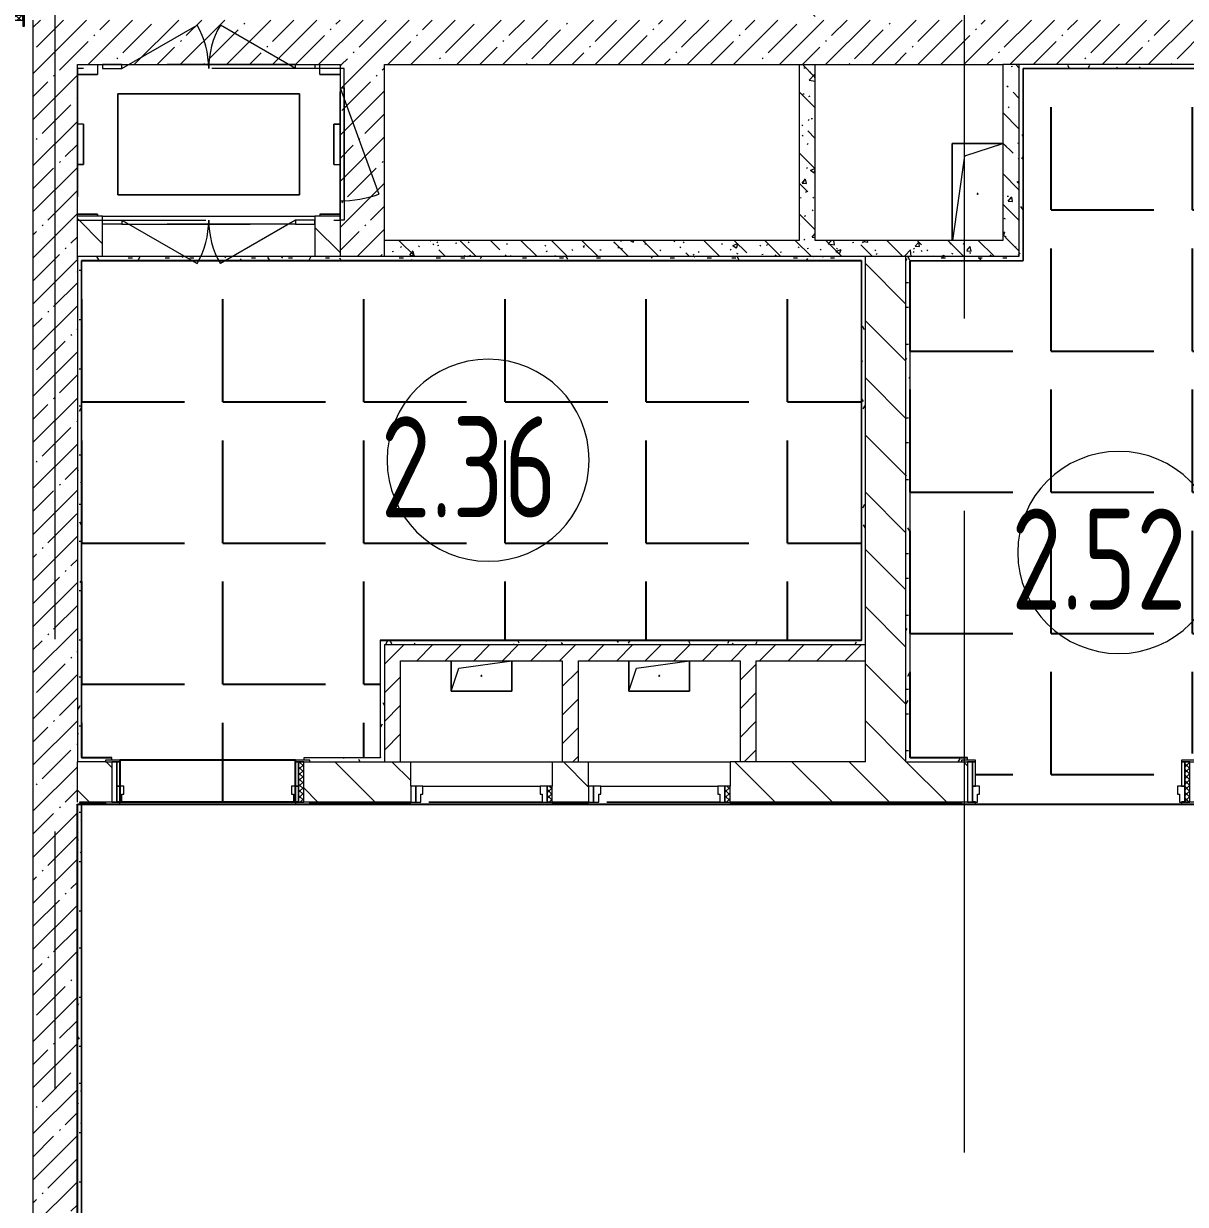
# Model space of a CAD drawing. Header units: millimetres. Extents: x -625 to 415037, y -3642 to 102118.
# Drawn here: x 233476 to 239226, y 11409 to 17252 of the extents above; entities that cross this region are included whole.
import ezdxf

# ---------------------------------------------------------------- set-up
doc = ezdxf.new("R2010")
doc.units = ezdxf.units.MM
for name, pattern in [('Осевая', [6350, 1270, -952.5, 3175, -952.5]), ('Снесенные', [1428.75, 952.5, -476.25]), ('Штрих', [1270, 635, -635])]:
    doc.linetypes.add(name, pattern=pattern)
doc.layers.add('1) плитка КР3', color=160, linetype='Continuous')
for name, color, linetype, lineweight in [('A-AREA-IDEN', 7, 'Continuous', 9), ('A-DOOR-FRAM-2', 7, 'Continuous', 5), ('A-GENM', 7, 'Continuous', 9), ('A-GENM-2', 7, 'Штрих', 5), ('A-WALL', 7, 'Continuous', 5), ('I-WALL', 7, 'Continuous', 5), ('M-EQPM-3', 7, 'Снесенные', 5), ('Оси', 7, 'Continuous', 9), ('Оси-2', 7, 'Осевая', 9)]:
    doc.layers.add(name, color=color, linetype=linetype, lineweight=lineweight)
for name, color, linetype, lineweight, true_color in [('A-DOOR-1', 7, 'Continuous', 5, 0xc0c0c0), ('A-DOOR-FRAM-1', 7, 'Continuous', 5, 0xc0c0c0), ('A-WALL-1', 9, 'Continuous', 5, 0x808080), ('A-WALL-FNSH-1', 9, 'Continuous', 5, 0x808080), ('M-EQPM-2', 7, 'Штрих', 5, 0xb2b2b2), ('M-EQPM-4', 7, 'Continuous', 9, 0x52e2e2), ('M-EQPM-5', 7, 'Continuous', 9, 0xdfe5eb)]:
    doc.layers.add(name, color=color, linetype=linetype, lineweight=lineweight, true_color=true_color)
doc.layers.get('A-DOOR-1').off()
doc.styles.add('СПДС', font='ГОСТ тип А.ttf', dxfattribs={"width": 0.9})
pattern_1 = [(45, (148772.12, -0.94), (-114.04925, 114.04925), []), (45, (148886.17, -0.94), (-114.04925, 114.04925), [201.612, -40.322, 6.706, -33.617])]
pattern_2 = [(135, (148772.12, -0.94), (-141.42136, -141.42136), [])]
pattern_3 = [(135, (148772.12, -0.94), (-150.8683, -150.8683), [213.36, -35.56, 7.112, -35.56]), (135, (148772.12, 149.83), (-150.8683, -150.8683), []), (50, (148772.12, -0.94), (255.05767, -22.3145), [26.67, -293.37]), (355, (148772.12, -0.94), (-49.3404, 267.47914), [21.336, -234.696]), (100.451, (148793.38, -2.8), (205.71947, 245.16356), [22.666, -249.326]), (46.184, (148772.12, 70.18), (379.511, -58.86), [40.005, -440.055]), (96.636, (148803.75, 65.27), (332.3634, 346.3991), [33.999, -373.989]), (351.184, (148772.12, 70.18), (332.3669, 346.3953), [32.004, -352.044]), (21, (148807.68, 52.4), (212.26017, -143.1711), [26.67, -293.37]), (326, (148807.68, 52.4), (86.5224, 257.8632), [21.336, -234.696]), (71.451, (148825.37, 40.47), (298.78395, 114.6901), [22.666, -249.326]), (37.5, (148772.12, -0.94), (4.32385, 118.37751), [6.706, -225.146, 6.706, -231.546, -235.585]), (37.5, (148772.12, -0.94), (4.32385, 118.37751), [-470.103, 6.706, -228.879]), (7.5, (148772.12, -0.94), (93.54758, 140.2533), [6.706, -129.134, 6.706, -219.812, -89.789]), (7.5, (148772.12, -0.94), (93.54758, 140.2533), [-362.356, 6.706, -83.083]), (327.5, (148692.82, -0.94), (189.82734, -8.02019), [6.706, -82.194, 6.706, -270.662, -368.046]), (327.5, (148692.82, -0.94), (189.82734, -8.02019), [-366.268, 6.706, -361.34]), (317.5, (148657.26, -0.94), (207.38114, 35.59764), [6.706, -108.864, 6.706, -177.495, -261.366]), (317.5, (148657.26, -0.94), (207.38114, 35.59764), [-299.771, 6.706, -254.66])]
pattern_4 = [(45, (148772.12, -0.94), (-70.71068, 70.71068), [])]
pattern_5 = [(0, (148772.123, -0.94), (243.84, 60.96), [20.117, -162.763, 20.117, -162.763, -975.36]), (0, (148772.123, -0.94), (243.84, 60.96), [-365.76, 20.117, -345.643, 20.117, -162.763, -426.72]), (0, (148772.123, -0.94), (243.84, 60.96), [-914.4, 20.117, -101.803, 20.117, -284.683]), (120, (148863.563, 29.54), (-174.71291, 180.691634), [20.117, -162.763, 20.117, -162.763, -975.36]), (120, (148863.563, 29.54), (-174.71291, 180.691634), [-365.76, 20.117, -345.643, 20.117, -162.763, -426.72]), (120, (148863.563, 29.54), (-174.71291, 180.691634), [-914.4, 20.117, -101.803, 20.117, -284.683]), (240, (148894.043, 151.46), (-69.12709, -241.651634), [20.117, -162.763, 20.117, -162.763, -975.36]), (240, (148894.043, 151.46), (-69.12709, -241.651634), [-365.76, 20.117, -345.643, 20.117, -162.763, -426.72]), (240, (148894.043, 151.46), (-69.12709, -241.651634), [-914.4, 20.117, -101.803, 20.117, -284.683])]

# ---------------------------------------------------------------- blocks, each defined once
blk = doc.blocks.new('110_Дверь_СКБ_1Ст_Внутренняя1 - Д-8 950x2100h_охрана-31784688-Объем проектирования 2 этажа')
at = {"layer": 'A-DOOR-FRAM-2'}
h = blk.add_hatch(dxfattribs=at)
h.set_pattern_fill('FP_34', color=256, style=0, pattern_type=2)
h.set_pattern_definition([(45, (-296.384, 164.685), (-14.1421, 14.1421), []), (135, (-296.384, 164.685), (-14.1421, -14.1421), [])])
h.paths.add_polyline_path([(-437.5, 100), (-462.5, 100), (-462.5, -100), (-437.5, -98.7), (-437.5, 94.7)])
at = {"layer": 'A-DOOR-FRAM-1'}
for p, q in [((-422.5, 108), (-492.5, 108)), ((-492.5, 108), (-492.5, 100)), ((-492.5, 100), (-422.5, 100)), ((-437.5, 100), (-462.5, 100)), ((-462.5, 100), (-462.5, -100)), ((-412.5, 100), (-437.5, 100)), ((-437.5, 100), (-437.5, 20)), ((-437.5, -100), (-437.5, 100)), ((-422.5, 100), (-437.5, 100)), ((-437.5, 100), (-437.5, 99)), ((-437.5, 99), (-422.5, 99)), ((-422.5, 100), (-422.5, 108)), ((-422.5, 99), (-422.5, 100)), ((-412.5, 60), (-412.5, 100)), ((-402.5, 60), (-412.5, 60)), ((-402.5, 20), (-402.5, 60)), ((437.5, 60), (427.5, 60)), ((427.5, 60), (427.5, 20)), ((437.5, 100), (437.5, 60)), ((462.5, 100), (437.5, 100)), ((517.5, 108), (447.5, 108)), ((447.5, 108), (447.5, 100)), ((462.5, 100), (447.5, 100)), ((447.5, 100), (447.5, 99)), ((447.5, 100), (517.5, 100)), ((447.5, 99), (462.5, 99)), ((462.5, 20), (462.5, 100)), ((487.5, 100), (462.5, 100)), ((462.5, 100), (462.5, -100)), ((462.5, 99), (462.5, 100)), ((487.5, -100), (487.5, 100)), ((517.5, 100), (517.5, 108)), ((-437.5, 20), (-402.5, 20)), ((-422.5, 20), (-437.5, 20)), ((-437.5, 20), (-437.5, -100)), ((-422.5, -100), (-422.5, 20)), ((427.5, 20), (462.5, 20)), ((462.5, 20), (447.5, 20)), ((447.5, 20), (447.5, -100)), ((462.5, -100), (462.5, 20)), ((-422.5, -100), (-492.5, -100)), ((-492.5, -100), (-492.5, -108)), ((-492.5, -108), (-422.5, -108)), ((-462.5, -100), (-437.5, -100)), ((-437.5, -100), (-422.5, -100)), ((-422.5, -108), (-422.5, -100)), ((447.5, -100), (462.5, -100)), ((517.5, -100), (447.5, -100)), ((447.5, -100), (447.5, -108)), ((447.5, -108), (517.5, -108)), ((462.5, -100), (487.5, -100)), ((517.5, -108), (517.5, -100))]:
    blk.add_line(p, q, dxfattribs=at)
blk = doc.blocks.new('110_Дверь_СКБ_1Ст_Внутренняя1 - Д-4 _л_ 1100x2100h_су мгн-32399982-Объем проектирования 2 этажа')
at = {"layer": 'A-DOOR-FRAM-2'}
h = blk.add_hatch(dxfattribs=at)
h.set_pattern_fill('FP_86', color=256, style=0, pattern_type=2)
h.set_pattern_definition([(45, (-371.384, 174.685), (-14.1421, 14.1421), []), (135, (-371.384, 174.685), (-14.1421, -14.1421), [])])
h.paths.add_polyline_path([(-537.5, -110), (-512.5, -110), (-512.5, 110), (-537.5, 110), (-537.5, -82)])
at = {"layer": 'A-DOOR-FRAM-1'}
for p, q in [((-497.5, 118), (-567.5, 118)), ((-567.5, 118), (-567.5, 110)), ((-497.5, 110), (-497.5, 118)), ((592.5, 118), (522.5, 118)), ((522.5, 118), (522.5, 110)), ((592.5, 110), (592.5, 118)), ((-567.5, 110), (-497.5, 110)), ((-512.5, 110), (-537.5, 110)), ((-537.5, 110), (-537.5, -110)), ((-487.5, 110), (-512.5, 110)), ((-512.5, 110), (-512.5, 30)), ((-512.5, -110), (-512.5, 110)), ((-497.5, 110), (-512.5, 110)), ((-512.5, 110), (-512.5, 109)), ((-512.5, 109), (-497.5, 109)), ((-497.5, 109), (-497.5, 110)), ((-487.5, 70), (-487.5, 110)), ((-477.5, 70), (-487.5, 70)), ((-477.5, 30), (-477.5, 70)), ((512.5, 70), (502.5, 70)), ((502.5, 70), (502.5, 30)), ((512.5, 110), (512.5, 70)), ((537.5, 110), (512.5, 110)), ((537.5, 110), (522.5, 110)), ((522.5, 110), (522.5, 109)), ((522.5, 110), (592.5, 110)), ((522.5, 109), (537.5, 109)), ((537.5, 30), (537.5, 110)), ((562.5, 110), (537.5, 110)), ((537.5, 110), (537.5, -110)), ((537.5, 109), (537.5, 110)), ((562.5, -110), (562.5, 110)), ((-512.5, 30), (-477.5, 30)), ((-497.5, 30), (-512.5, 30)), ((-512.5, 30), (-512.5, -110)), ((-497.5, -110), (-497.5, 30)), ((502.5, 30), (537.5, 30)), ((537.5, 30), (522.5, 30)), ((522.5, 30), (522.5, -110)), ((537.5, -110), (537.5, 30)), ((-497.5, -110), (-567.5, -110)), ((-567.5, -110), (-567.5, -118)), ((-537.5, -110), (-512.5, -110)), ((-512.5, -110), (-497.5, -110)), ((-497.5, -118), (-497.5, -110)), ((522.5, -110), (537.5, -110)), ((592.5, -110), (522.5, -110)), ((522.5, -110), (522.5, -118)), ((537.5, -110), (562.5, -110)), ((592.5, -118), (592.5, -110)), ((-567.5, -118), (-497.5, -118)), ((522.5, -118), (592.5, -118))]:
    blk.add_line(p, q, dxfattribs=at)
blk = doc.blocks.new('110_Дверь_СКБ_1Ст_Внутренняя1 - Д-3 _п_ 1100x2100h_много всего-32102838-Объем проектирования 2 этажа')
at = {"layer": 'A-DOOR-FRAM-2'}
h = blk.add_hatch(dxfattribs=at)
h.set_pattern_fill('FP_76', color=256, style=0, pattern_type=2)
h.set_pattern_definition([(45, (-371.384, 164.685), (-14.1421, 14.1421), []), (135, (-371.384, 164.685), (-14.1421, -14.1421), [])])
h.paths.add_polyline_path([(-516.4, 100), (-537.5, 100), (-537.5, -100), (-512.5, -100), (-512.5, 100)])
at = {"layer": 'A-DOOR-FRAM-1'}
for p, q in [((-497.5, 108), (-567.5, 108)), ((-567.5, 108), (-567.5, 100)), ((-567.5, 100), (-497.5, 100)), ((-512.5, 100), (-537.5, 100)), ((-537.5, 100), (-537.5, -100)), ((-487.5, 100), (-512.5, 100)), ((-512.5, 100), (-512.5, 20)), ((-512.5, -100), (-512.5, 100)), ((-497.5, 100), (-512.5, 100)), ((-512.5, 100), (-512.5, 99)), ((-512.5, 99), (-497.5, 99)), ((-497.5, 100), (-497.5, 108)), ((-497.5, 99), (-497.5, 100)), ((-487.5, 60), (-487.5, 100)), ((-477.5, 60), (-487.5, 60)), ((-477.5, 20), (-477.5, 60)), ((512.5, 60), (502.5, 60)), ((502.5, 60), (502.5, 20)), ((512.5, 100), (512.5, 60)), ((537.5, 100), (512.5, 100)), ((592.5, 108), (522.5, 108)), ((522.5, 108), (522.5, 100)), ((537.5, 100), (522.5, 100)), ((522.5, 100), (522.5, 99)), ((522.5, 100), (592.5, 100)), ((522.5, 99), (537.5, 99)), ((537.5, 20), (537.5, 100)), ((562.5, 100), (537.5, 100)), ((537.5, 100), (537.5, -100)), ((537.5, 99), (537.5, 100)), ((562.5, -100), (562.5, 100)), ((592.5, 100), (592.5, 108)), ((-512.5, 20), (-477.5, 20)), ((-497.5, 20), (-512.5, 20)), ((-512.5, 20), (-512.5, -100)), ((-497.5, -100), (-497.5, 20)), ((502.5, 20), (537.5, 20)), ((537.5, 20), (522.5, 20)), ((522.5, 20), (522.5, -100)), ((537.5, -100), (537.5, 20)), ((-497.5, -100), (-567.5, -100)), ((-567.5, -100), (-567.5, -108)), ((-567.5, -108), (-497.5, -108)), ((-537.5, -100), (-512.5, -100)), ((-512.5, -100), (-497.5, -100)), ((-497.5, -108), (-497.5, -100)), ((522.5, -100), (537.5, -100)), ((592.5, -100), (522.5, -100)), ((522.5, -100), (522.5, -108)), ((522.5, -108), (592.5, -108)), ((537.5, -100), (562.5, -100)), ((592.5, -108), (592.5, -100))]:
    blk.add_line(p, q, dxfattribs=at)
blk = doc.blocks.new('160_Подъемник - 160_Подъемник-23521422-Объем проектирования 2 этажа')
at = {"layer": 'A-GENM'}
for p, q in [((220, 0), (592.4, 215)), ((220, 0), (592.4, 215)), ((566.4, 200), (592.4, 215)), ((733.6, 200), (707.6, 215)), ((1080, 0), (707.6, 215)), ((1080, 0), (707.6, 215)), ((-20, -95), (-20, 0)), ((-20, 0), (0, 0)), ((0, 0), (0, -95)), ((220, 20), (125, 20)), ((125, 20), (125, 0)), ((220, 20), (125, 20)), ((125, 20), (125, 0)), ((220, 0), (220, 20)), ((220, 0), (220, 20)), ((1080, 0), (1080, 20)), ((1080, 20), (1175, 20)), ((1080, 0), (1080, 20)), ((1080, 20), (1175, 20)), ((1175, 20), (1175, 0)), ((1175, 20), (1175, 0)), ((125, 0), (220, 0)), ((125, 0), (220, 0)), ((1175, 0), (1080, 0)), ((1175, 0), (1080, 0)), ((0, -95), (-20, -95)), ((0, -655), (-191.5, -128.8)), ((0, -655), (-20, -655)), ((-20, -655), (-20, -750)), ((0, -750), (0, -655)), ((-20, -750), (0, -750)), ((125, -770), (125, -750)), ((125, -750), (220, -750)), ((125, -770), (125, -750)), ((125, -750), (220, -750)), ((125, -770), (125, -750)), ((125, -750), (220, -750)), ((220, -750), (220, -770)), ((220, -750), (254.6, -770)), ((220, -750), (220, -770)), ((220, -750), (592.4, -965)), ((220, -750), (220, -770)), ((220, -750), (592.4, -965)), ((1080, -750), (707.6, -965)), ((1080, -750), (707.6, -965)), ((1080, -750), (1045.4, -770)), ((1080, -750), (1080, -770)), ((1175, -750), (1080, -750)), ((1080, -750), (1080, -770)), ((1175, -750), (1080, -750)), ((1080, -750), (1080, -770)), ((1175, -750), (1080, -750)), ((1175, -770), (1175, -750)), ((1175, -770), (1175, -750)), ((1175, -770), (1175, -750)), ((220, -770), (125, -770)), ((220, -770), (125, -770)), ((1080, -770), (1175, -770)), ((1080, -770), (1175, -770))]:
    blk.add_line(p, q, dxfattribs=at)
for centre, radius, start, end in [((220, 0), 430, 27.83041, 30), ((220, 0), 430, 0, 30), ((220, 0), 430, 0, 30), ((1080, 0), 430, 150, 180), ((1080, 0), 430, 150, 180), ((1080, 0), 430, 150, 152.16959), ((0, -655), 560, 90, 110), ((220, -750), 430, 330, 0), ((220, -750), 430, 330, 0), ((220, -750), 430, 357.30437, 0), ((1080, -750), 430, 180, 182.69563), ((1080, -750), 430, 180, 210), ((1080, -750), 430, 180, 210)]:
    blk.add_arc(centre, radius, start, end, dxfattribs=at)
at = {"layer": 'A-GENM-2'}
for p, q in [((1080, 20), (220, 20)), ((220, 20), (1080, 20)), ((1080, 20), (220, 20)), ((220, 20), (1080, 20)), ((-20, -95), (-20, -655)), ((-20, -655), (-20, -95)), ((1080, -770), (220, -770)), ((220, -770), (1080, -770)), ((220, -770), (792, -770)), ((1080, -770), (508, -770))]:
    blk.add_line(p, q, dxfattribs=at)
at = {"layer": 'M-EQPM-2'}
for p, q in [((1300, 0), (0, 0)), ((0, 0), (0, -750)), ((1300, -750), (1300, 0)), ((0, -750), (1300, -750))]:
    blk.add_line(p, q, dxfattribs=at)
at = {"layer": 'M-EQPM-5'}
for p, q in [((1100, -125), (200, -125)), ((200, -125), (200, -625)), ((200, -625), (200, -125)), ((200, -125), (1100, -125)), ((1100, -625), (1100, -125)), ((1100, -125), (1100, -625)), ((200, -625), (1100, -625)), ((1100, -625), (200, -625))]:
    blk.add_line(p, q, dxfattribs=at)
blk = doc.blocks.new('Закладная деталь приямка - 200_100-20924312-Объем проектирования 2 этажа')
at = {"layer": 'M-EQPM-3'}
for p, q in [((85000, 16755), (84970, 16755)), ((85000, 16755), (84970, 16755)), ((85000, 16555), (85000, 16755)), ((85000, 16755), (85000, 16555)), ((84970, 16555), (85000, 16555)), ((85000, 16555), (84970, 16555))]:
    blk.add_line(p, q, dxfattribs=at)
blk = doc.blocks.new('Закладная деталь приямка - 200_100-V368-Объем проектирования 2 этажа')
at = {"layer": 'M-EQPM-3'}
for p, q in [((86240, 16755), (86240, 16555)), ((86240, 16555), (86240, 16755)), ((86270, 16755), (86240, 16755)), ((86240, 16755), (86270, 16755)), ((86240, 16555), (86270, 16555)), ((86240, 16555), (86270, 16555))]:
    blk.add_line(p, q, dxfattribs=at)
blk = doc.blocks.new('Закладная деталь приямка - 150_100-20924311-Объем проектирования 2 этажа')
at = {"layer": 'M-EQPM-3'}
for p, q in [((85070, 17050), (85070, 17000)), ((85070, 17050), (85070, 17000)), ((84970, 17000), (85070, 17000)), ((85070, 17000), (84970, 17000))]:
    blk.add_line(p, q, dxfattribs=at)
blk = doc.blocks.new('Закладная деталь приямка - 150_100-V369-Объем проектирования 2 этажа')
at = {"layer": 'M-EQPM-3'}
for p, q in [((86170, 17000), (86170, 17050)), ((86170, 17000), (86170, 17050)), ((86270, 17000), (86170, 17000)), ((86170, 17000), (86270, 17000))]:
    blk.add_line(p, q, dxfattribs=at)
blk = doc.blocks.new('Закладная деталь приямка - 150_100-V370-Объем проектирования 2 этажа')
at = {"layer": 'M-EQPM-3'}
for p, q in [((86270, 16310), (86170, 16310)), ((86170, 16310), (86270, 16310)), ((86170, 16310), (86170, 16300)), ((86170, 16310), (86170, 16300))]:
    blk.add_line(p, q, dxfattribs=at)
blk = doc.blocks.new('Закладная деталь приямка - 150_100-V371-Объем проектирования 2 этажа')
at = {"layer": 'M-EQPM-3'}
for p, q in [((85070, 16310), (84970, 16310)), ((84970, 16310), (85070, 16310)), ((85070, 16300), (85070, 16310)), ((85070, 16310), (85070, 16300))]:
    blk.add_line(p, q, dxfattribs=at)
blk = doc.blocks.new('GM_Отверстие прямоугольное _в плите_ - Отверстие-V384-Объем проектирования 2 этажа')
at = {"layer": 'A-GENM'}
for p, q in [((-125, -230), (-125, 250)), ((-125, 250), (125, 250)), ((125, 250), (-125, 250)), ((-125, 250), (-125, -230)), ((-62.5, 187.5), (125, 250)), ((-122.1, -230), (-62.5, 187.5))]:
    blk.add_line(p, q, dxfattribs=at)
for start, end in [(360, 180), (180, 360)]:
    blk.add_arc((0, 0), 2.5, start, end, dxfattribs=at)
blk = doc.blocks.new('110_Дверь_СКБ_1Ст - д-18 700x2100h_Технический шкаф ЭОМ и СС-23257539-Объем проектирования 2 этажа')
at = {"layer": 'A-DOOR-FRAM-2'}
h = blk.add_hatch(dxfattribs=at)
h.set_pattern_fill('FP_122', color=256, style=0, pattern_type=2)
h.set_pattern_definition([(45, (-171.384, 164.685), (-14.1421, 14.1421), []), (135, (-171.384, 164.685), (-14.1421, -14.1421), [])])
h.paths.add_polyline_path([(-337.5, 100), (-337.5, 20), (-312.5, 20), (-312.5, 100)])
at = {"layer": 'A-DOOR-FRAM-1'}
for p, q in [((-312.5, 100), (-337.5, 100)), ((-337.5, 100), (-337.5, 20)), ((-287.5, 100), (-312.5, 100)), ((-312.5, 100), (-312.5, 20)), ((-312.5, 20), (-312.5, 100)), ((-287.5, 60), (-287.5, 100)), ((-287.5, 100), (272.5, 100)), ((-277.5, 60), (-287.5, 60)), ((-277.5, 20), (-277.5, 60)), ((312.5, 60), (302.5, 60)), ((302.5, 60), (302.5, 20)), ((312.5, 100), (312.5, 60)), ((337.5, 100), (312.5, 100)), ((337.5, 20), (337.5, 100)), ((362.5, 100), (337.5, 100)), ((337.5, 100), (337.5, 20)), ((362.5, 20), (362.5, 100)), ((-337.5, 20), (-312.5, 20)), ((-312.5, 20), (-277.5, 20)), ((302.5, 20), (-277.5, 20)), ((302.5, 20), (337.5, 20)), ((337.5, 20), (362.5, 20))]:
    blk.add_line(p, q, dxfattribs=at)
blk = doc.blocks.new('GM_Отверстие прямоугольное _в плите_ - Отверстие-21620300-Объем проектирования 2 этажа')
at = {"layer": 'A-GENM'}
for p, q in [((-150, -75), (-150, 75)), ((-150, 75), (-150, -75)), ((-112.5, 37.5), (150, 75)), ((150, 75), (150, -75)), ((150, -75), (150, 75)), ((-150, -75), (-112.5, 37.5)), ((150, -75), (-150, -75)), ((-150, -75), (150, -75))]:
    blk.add_line(p, q, dxfattribs=at)
for start, end in [(360, 180), (180, 360)]:
    blk.add_arc((0, 0), 2.5, start, end, dxfattribs=at)
blk = doc.blocks.new('Марка_Помещения - Номер-25198446-Объем проектирования 2 этажа')
at = {"layer": 'A-AREA-IDEN'}
for start, end in [(360, 180), (180, 360)]:
    blk.add_arc((0, 0), 2.5, start, end, dxfattribs=at)

msp = doc.modelspace()

# ---------------------------------------------------------------- hatches: boundary and pattern name
at = {"layer": '1) плитка КР3'}
h = msp.add_hatch(dxfattribs=at)
h.set_pattern_fill('ANGLE', color=256, scale=100)
h.set_pattern_definition([(0, (237863.1, 17028.06), (0, 698.5), [508, -190.5]), (90, (237863.1, 17028.06), (-698.5, 4e-14), [508, -190.5])])
h.paths.add_polyline_path([(239661.8, 17028.1), (238423.1, 17028.1), (238423.1, 16078.1), (237863.1, 16078.1), (237863.1, 13620.1), (238147.1, 13620.1), (238147.1, 13619.1), (238147.1, 13607.1), (238187.1, 13607.1), (238187.1, 13599.1), (238187.1, 13479.1), (238207.1, 13479.1), (238207.1, 13439.1), (238197.1, 13439.1), (238197.1, 13399.1), (238187.1, 13399.1), (238187.1, 13389.1), (239207.1, 13389.1), (239207.1, 13399.1), (239197.1, 13399.1), (239197.1, 13439.1), (239187.1, 13439.1), (239187.1, 13479.1), (239207.1, 13479.1), (239207.1, 13599.1), (239207.1, 13607.1), (239247.1, 13607.1), (239247.1, 13639.1), (239247.1, 13640.1), (239661.8, 13640.1)])
h = msp.add_hatch(dxfattribs=at)
h.set_pattern_fill('ANGLE', color=256, scale=100)
h.set_pattern_definition([(0, (233763.1, 16078.06), (0, 698.5), [508, -190.5]), (90, (233763.1, 16078.06), (-698.5, 4e-14), [508, -190.5])])
h.paths.add_polyline_path([(237621.1, 16078.1), (234474, 16078.1), (234449.7, 16064.1, -0.009301), (234442, 16078.1), (234342.3, 16078.1, -0.009301), (234334.5, 16064.1), (234310.3, 16078.1), (233763.1, 16078.1), (233763.1, 13620.1), (233912.1, 13620.1), (233912.1, 13619.1), (233912.1, 13607.1), (233952.1, 13607.1), (234822.1, 13607.1), (234862.1, 13607.1), (234862.1, 13620.1), (235241.1, 13620.1), (235241.1, 14200.1), (237621.1, 14200.1)])
h.paths.add_polyline_path([(234802.1, 13479.1), (234822.1, 13479.1), (234822.1, 13607.1), (233952.1, 13607.1), (233952.1, 13599.1), (233952.1, 13479.1), (233972.1, 13479.1), (233972.1, 13439.1), (233962.1, 13439.1), (233962.1, 13400.1), (234812.1, 13400.1), (234812.1, 13439.1), (234802.1, 13439.1)])
at = {"layer": 'I-WALL'}
h = msp.add_hatch(dxfattribs=at)
h.set_pattern_fill('FP_41', color=256, style=0, pattern_type=2)
h.set_pattern_definition(pattern_3)
h.paths.add_polyline_path([(237393.8, 16179.1), (237393.8, 17049.1), (237313.8, 17049.1), (237313.8, 16179.1), (237366.1, 16179.1)])
h.paths.add_polyline_path([(237393.8, 17269.1), (237393.8, 21234.9), (237313.8, 21234.9), (237313.8, 17269.1)])
h = msp.add_hatch(dxfattribs=at)
h.set_pattern_fill('FP_1', color=256, style=0, pattern_type=2)
h.set_pattern_definition(pattern_1)
h.paths.add_polyline_path([(233742.1, 16079.1), (233742.1, 17269.1), (233522.1, 17269.1), (233522.1, 16079.1)])
h = msp.add_hatch(dxfattribs=at)
h.set_pattern_fill('FP_1', color=256, style=0, pattern_type=2)
h.set_pattern_definition(pattern_1)
h.paths.add_polyline_path([(235042.1, 17049.1), (235262.1, 17049.1), (235262.1, 17269.1), (233742.1, 17269.1), (233742.1, 17049.1), (234889.6, 17049.1)])
h = msp.add_hatch(dxfattribs=at)
h.set_pattern_fill('FP_1', color=256, style=0, pattern_type=2)
h.set_pattern_definition(pattern_1)
h.paths.add_polyline_path([(238322.1, 17049.1), (241582.1, 17049.1), (241582.1, 17269.1), (235262.1, 17269.1), (235262.1, 17049.1), (238203.1, 17049.1)])
h = msp.add_hatch(dxfattribs=at)
h.set_pattern_fill('FP_1', color=256, style=0, pattern_type=2)
h.set_pattern_definition(pattern_1)
h.paths.add_polyline_path([(235262.1, 16099.1), (235262.1, 17049.1), (235042.1, 17049.1), (235042.1, 16099.1), (235169.6, 16099.1)])
h = msp.add_hatch(dxfattribs=at)
h.set_pattern_fill('FP_41', color=256, style=0, pattern_type=2)
h.set_pattern_definition(pattern_3)
h.paths.add_polyline_path([(238377.3, 16179.1), (238402.1, 16179.1), (238402.1, 17049.1), (238322.1, 17049.1), (238322.1, 16179.1)])
h = msp.add_hatch(dxfattribs=at)
h.set_pattern_fill('FP_191', color=256, style=0, pattern_type=2)
h.set_pattern_definition(pattern_5)
h.paths.add_polyline_path([(239661.8, 17029.1), (239662.7, 17049.1), (238402.1, 17049.1), (238402.1, 17029.1), (239655.9, 17029.1)])
h = msp.add_hatch(dxfattribs=at)
h.set_pattern_fill('FP_191', color=256, style=0, pattern_type=2)
h.set_pattern_definition(pattern_5)
h.paths.add_polyline_path([(238408.3, 16079.1), (238422.1, 16079.1), (238422.1, 17028.1), (238402.1, 17028.1), (238402.1, 16079.1)])
h = msp.add_hatch(dxfattribs=at)
h.set_pattern_fill('FP_23', color=256, style=0, pattern_type=2)
h.set_pattern_definition(pattern_2)
h.paths.add_polyline_path([(233762.1, 16099.1), (233867.1, 16099.1), (233867.1, 16299.1), (233742.1, 16299.1), (233742.1, 16099.1)])
h.paths.add_polyline_path([(234917.1, 16099.1), (235042.1, 16100.9), (235042.1, 16299.1), (234917.1, 16299.1), (234917.1, 16102)])
h = msp.add_hatch(dxfattribs=at)
h.set_pattern_fill('FP_41', color=256, style=0, pattern_type=2)
h.set_pattern_definition(pattern_3)
h.paths.add_polyline_path([(237780.5, 16099.1), (238402.1, 16099.1), (238402.1, 16179.1), (235262.1, 16179.1), (235262.1, 16099.1), (237642.1, 16099.1)])
h = msp.add_hatch(dxfattribs=at)
h.set_pattern_fill('FP_1', color=256, style=0, pattern_type=2)
h.set_pattern_definition(pattern_1)
h.paths.add_polyline_path([(233522.1, 10399.1), (233742.1, 10399.1), (233742.1, 16079.1), (233522.1, 16079.1), (233522.1, 10416.1)])
h = msp.add_hatch(dxfattribs=at)
h.set_pattern_fill('FP_191', color=256, style=0, pattern_type=2)
h.set_pattern_definition(pattern_5)
h.paths.add_polyline_path([(237350.6, 16079.1), (237621.1, 16079.1), (237621.1, 16099.1), (233742.1, 16099.1), (233743.5, 16079.1), (237313.8, 16079.1)])
h = msp.add_hatch(dxfattribs=at)
h.set_pattern_fill('FP_191', color=256, style=0, pattern_type=2)
h.set_pattern_definition(pattern_5)
h.paths.add_polyline_path([(233756.8, 13599.1), (233762.1, 13599.1), (233762.1, 16078.1), (233742.1, 16079.1), (233742.1, 13599.1), (233752.1, 13599.1)])
h = msp.add_hatch(dxfattribs=at)
h.set_pattern_fill('FP_191', color=256, style=0, pattern_type=2)
h.set_pattern_definition(pattern_5)
h.paths.add_polyline_path([(237642.1, 14179.1), (237642.1, 16099.1), (237622.1, 16099.1), (237622.1, 14179.1)])
h = msp.add_hatch(dxfattribs=at)
h.set_pattern_fill('FP_23', color=256, style=0, pattern_type=2)
h.set_pattern_definition(pattern_2)
h.paths.add_polyline_path([(237780.5, 13599.1), (237842.1, 13599.1), (237842.1, 16099.1), (237642.1, 16099.1), (237642.1, 13599.1)])
h = msp.add_hatch(dxfattribs=at)
h.set_pattern_fill('FP_191', color=256, style=0, pattern_type=2)
h.set_pattern_definition(pattern_5)
h.paths.add_polyline_path([(237842.1, 16099.1), (237862.1, 16079.1), (237862.1, 16099.1)])
h.paths.add_polyline_path([(237862.1, 13599.1), (237862.1, 16078.1), (237842.1, 16099.1), (237842.1, 13599.1)])
h = msp.add_hatch(dxfattribs=at)
h.set_pattern_fill('FP_191', color=256, style=0, pattern_type=2)
h.set_pattern_definition(pattern_5)
h.paths.add_polyline_path([(238153, 16079.1), (238402.1, 16079.1), (238402.1, 16099.1), (237862.1, 16099.1), (237862.1, 16079.1), (238122.1, 16079.1)])
h = msp.add_hatch(dxfattribs=at)
h.set_pattern_fill('FP_191', color=256, style=0, pattern_type=2)
h.set_pattern_definition(pattern_5)
h.paths.add_polyline_path([(235262.1, 13619.1), (235262.1, 14199.1), (235242.1, 14199.1), (235242.1, 13620.1)])
h = msp.add_hatch(dxfattribs=at)
h.set_pattern_fill('FP_191', color=256, style=0, pattern_type=2)
h.set_pattern_definition(pattern_5)
h.paths.add_polyline_path([(237022.1, 14179.1), (237622.1, 14179.1), (237621.1, 14199.1), (235262.1, 14199.1), (235262.1, 14179.1), (236932.2, 14179.1)])
h = msp.add_hatch(dxfattribs=at)
h.set_pattern_fill('FP_22', color=256, style=0, pattern_type=2)
h.set_pattern_definition(pattern_4)
h.paths.add_polyline_path([(235262.1, 13599.1), (235342.1, 13599.1), (235342.1, 14179.1), (235262.1, 14178.4), (235262.1, 13619.1)])
h = msp.add_hatch(dxfattribs=at)
h.set_pattern_fill('FP_22', color=256, style=0, pattern_type=2)
h.set_pattern_definition(pattern_4)
h.paths.add_polyline_path([(237633.8, 14099.1), (237642.1, 14099.1), (237642.1, 14179.1), (235342.1, 14179.1), (235342.1, 14099.1), (237626.1, 14099.1)])
h = msp.add_hatch(dxfattribs=at)
h.set_pattern_fill('FP_22', color=256, style=0, pattern_type=2)
h.set_pattern_definition(pattern_4)
h.paths.add_polyline_path([(236142.1, 13599.1), (236222.1, 13599.1), (236222.1, 14099.1), (236142.1, 14099.1), (236142.1, 13925.6)])
h = msp.add_hatch(dxfattribs=at)
h.set_pattern_fill('FP_22', color=256, style=0, pattern_type=2)
h.set_pattern_definition(pattern_4)
h.paths.add_polyline_path([(237102.1, 13599.1), (237102.1, 14099.1), (237022.1, 14099.1), (237022.1, 13599.1)])
h = msp.add_hatch(dxfattribs=at)
h.set_pattern_fill('FP_191', color=256, style=0, pattern_type=2)
h.set_pattern_definition(pattern_5)
h.paths.add_polyline_path([(234912.1, 13599.1), (235262.1, 13599.1), (235262.1, 13619.1), (234862.1, 13619.1), (234862.1, 13607.1), (234892.1, 13607.1), (234892.1, 13599.1)])
h.paths.add_polyline_path([(233882.1, 13599.1), (233883.1, 13607.1), (233912.1, 13607.1), (233910.8, 13619.1), (233763.1, 13619.1), (233762.1, 13599.1), (233876.8, 13599.1)])
h = msp.add_hatch(dxfattribs=at)
h.set_pattern_fill('FP_191', color=256, style=0, pattern_type=2)
h.set_pattern_definition(pattern_5)
h.paths.add_polyline_path([(238117.1, 13599.1), (238117.1, 13607.1), (238147.1, 13607.1), (238147.1, 13619.1), (237863.1, 13619.1), (237862.1, 13599.1)])
h = msp.add_hatch(dxfattribs=at)
h.set_pattern_fill('FP_23', color=256, style=0, pattern_type=2)
h.set_pattern_definition(pattern_2)
h.paths.add_polyline_path([(235392.1, 13399.1), (235392.1, 13599.1), (234862.1, 13599.1), (234862.1, 13399.1), (235262.1, 13399.1)])
h.paths.add_polyline_path([(233882.1, 13399.1), (233912.1, 13399.1), (233912.1, 13599.1), (233742.1, 13599.1), (233742.1, 13399.1), (233868.6, 13399.1)])
h.paths.add_polyline_path([(236110.3, 13399.1), (236272.1, 13399.1), (236272.1, 13599.1), (236092.1, 13599.1), (236092.1, 13399.1)])
h = msp.add_hatch(dxfattribs=at)
h.set_pattern_fill('FP_23', color=256, style=0, pattern_type=2)
h.set_pattern_definition(pattern_2)
h.paths.add_polyline_path([(238138.4, 13399.1), (238147.1, 13399.1), (238147.1, 13599.1), (236972.1, 13599.1), (236972.1, 13399.1), (238122.1, 13399.1)])
h = msp.add_hatch(dxfattribs=at)
h.set_pattern_fill('FP_191', color=256, style=0, pattern_type=2)
h.set_pattern_definition(pattern_5)
h.paths.add_polyline_path([(233762.1, 10399.1), (233762.1, 13389.1), (233742.1, 13389.1), (233742.1, 10399.1)])

# ---------------------------------------------------------------- linework, layer by layer
at = {"layer": '1) плитка КР3'}
for points in [[(233952.1, 13400.1), (234822.1, 13400.1), (234822.1, 13607.1), (233952.1, 13607.1)], [(233742.1, 13389.1), (269982.1, 13389.1), (269982.1, 10599.1), (233742.1, 10599.1)]]:
    msp.add_lwpolyline(points, close=True, dxfattribs=at)
at = {"layer": 'A-WALL'}
for p, q in [((241582.1, 17049.1), (238322.1, 17049.1)), ((238402.1, 17049.1), (238402.1, 16099.1)), ((239662.8, 17029.1), (238422.1, 17029.1)), ((238402.1, 16099.1), (233742.1, 16099.1)), ((233742.1, 16099.1), (233742.1, 13599.1)), ((237622.1, 16079.1), (233762.1, 16079.1)), ((233762.1, 16079.1), (233762.1, 13619.1)), ((237622.1, 16079.1), (237622.1, 14199.1)), ((237642.1, 13599.1), (237642.1, 16099.1)), ((237862.1, 16079.1), (237862.1, 13619.1)), ((235242.1, 14199.1), (237622.1, 14199.1)), ((235262.1, 14179.1), (235262.1, 13599.1)), ((235262.1, 14179.1), (237642.1, 14179.1)), ((233762.1, 13619.1), (233912.1, 13619.1)), ((235242.1, 13619.1), (234862.1, 13619.1)), ((233882.1, 13599.1), (233742.1, 13599.1)), ((234892.1, 13599.1), (235392.1, 13599.1)), ((236092.1, 13599.1), (236272.1, 13599.1)), ((237842.1, 13599.1), (238117.1, 13599.1)), ((233882.1, 13399.1), (233752.1, 13399.1)), ((233867.9, 13399.1), (233868.6, 13399.1)), ((235392.1, 13399.1), (234892.1, 13399.1)), ((236272.1, 13399.1), (236092.1, 13399.1))]:
    msp.add_line(p, q, dxfattribs=at)
at = {"layer": 'A-WALL-1'}
for p, q in [((233522.1, 17269.1), (233522.1, 16099.1)), ((233742.1, 17049.1), (235042.1, 17049.1)), ((233742.1, 16079.1), (233742.1, 17049.1)), ((235042.1, 17049.1), (235042.1, 16099.1)), ((235262.1, 16099.1), (235262.1, 17049.1)), ((235262.1, 17049.1), (238322.1, 17049.1)), ((237313.8, 17049.1), (237313.8, 16179.1)), ((237393.8, 16179.1), (237393.8, 17049.1)), ((238322.1, 17049.1), (238322.1, 16179.1)), ((238422.1, 17028.1), (238422.1, 17029.1)), ((233867.1, 16299.1), (233742.1, 16299.1)), ((233867.1, 16099.1), (233867.1, 16299.1)), ((235042.1, 16299.1), (234917.1, 16299.1)), ((234917.1, 16299.1), (234917.1, 16099.1)), ((237313.8, 16179.1), (235262.1, 16179.1)), ((238322.1, 16179.1), (237393.8, 16179.1)), ((233522.1, 16099.1), (233522.1, 10399.1)), ((237842.1, 13599.1), (237842.1, 16099.1)), ((237862.1, 16079.1), (238422.1, 16079.1)), ((235342.1, 14099.1), (236142.1, 14099.1)), ((235342.1, 13599.1), (235342.1, 14099.1)), ((236142.1, 14099.1), (236142.1, 13599.1)), ((236222.1, 14099.1), (237022.1, 14099.1)), ((236222.1, 13599.1), (236222.1, 14099.1)), ((237022.1, 14099.1), (237022.1, 13599.1)), ((237102.1, 14099.1), (237642.1, 14099.1)), ((237102.1, 13599.1), (237102.1, 14099.1)), ((233912.1, 13607.1), (233912.1, 13619.1)), ((234862.1, 13619.1), (234862.1, 13607.1)), ((235242.1, 13620.1), (235242.1, 13619.1)), ((237863.1, 13619.1), (237862.1, 13619.1)), ((238147.1, 13607.1), (238147.1, 13619.1)), ((233742.1, 13399.1), (233742.1, 13599.1)), ((235392.1, 13479.1), (235392.1, 13599.1)), ((236092.1, 13599.1), (236092.1, 13479.1)), ((236272.1, 13479.1), (236272.1, 13599.1)), ((237642.1, 13599.1), (236972.1, 13599.1)), ((236972.1, 13599.1), (236972.1, 13479.1)), ((233762.1, 13389.1), (233742.1, 13389.1)), ((233742.1, 13389.1), (233742.1, 10399.1))]:
    msp.add_line(p, q, dxfattribs=at)
at = {"layer": 'A-WALL-FNSH-1'}
for p, q in [((238422.1, 17028.1), (238422.1, 16079.1)), ((239661.8, 17028.1), (238422.1, 17028.1)), ((238423.1, 16078.1), (238423.1, 17028.1)), ((233763.1, 16078.1), (237621.1, 16078.1)), ((233763.1, 13620.1), (233763.1, 16078.1)), ((237621.1, 16078.1), (237621.1, 14200.1)), ((237863.1, 16078.1), (238423.1, 16078.1)), ((237863.1, 13620.1), (237863.1, 16078.1)), ((235241.1, 14200.1), (235241.1, 13620.1)), ((237621.1, 14200.1), (235241.1, 14200.1)), ((235242.1, 13620.1), (235242.1, 14199.1)), ((233912.1, 13620.1), (233763.1, 13620.1)), ((233912.1, 13619.1), (233912.1, 13620.1)), ((234862.1, 13620.1), (235242.1, 13620.1)), ((238147.1, 13620.1), (237863.1, 13620.1)), ((237863.1, 13619.1), (238147.1, 13619.1)), ((238147.1, 13619.1), (238147.1, 13620.1)), ((233752.1, 13399.1), (233752.1, 13398.1)), ((233752.1, 13398.1), (233762.1, 13398.1)), ((233762.1, 13398.1), (233762.1, 10399.1)), ((233763.1, 13398.1), (233882.1, 13398.1)), ((233763.1, 10399.1), (233763.1, 13398.1)), ((234892.1, 13398.1), (235392.1, 13398.1)), ((235392.1, 13398.1), (235392.1, 13399.1)), ((236092.1, 13399.1), (236092.1, 13398.1)), ((236092.1, 13398.1), (236272.1, 13398.1)), ((236272.1, 13398.1), (236272.1, 13399.1)), ((238117.1, 13399.1), (236972.1, 13399.1)), ((236972.1, 13399.1), (236972.1, 13398.1)), ((236972.1, 13398.1), (238117.1, 13398.1))]:
    msp.add_line(p, q, dxfattribs=at)
at = {"layer": 'I-WALL'}
for p, q in [((233867.1, 16299.1), (234917.1, 16299.1)), ((235392.1, 13599.1), (236092.1, 13599.1)), ((236272.1, 13599.1), (236972.1, 13599.1)), ((235442.1, 13398.1), (235392.1, 13398.1)), ((236092.1, 13398.1), (235482.1, 13398.1)), ((236322.1, 13398.1), (236272.1, 13398.1)), ((236972.1, 13398.1), (236362.1, 13398.1))]:
    msp.add_line(p, q, dxfattribs=at)
at = {"layer": 'Оси'}
for p, q in [((233632.1, 16914.2), (233632.1, 21914.2)), ((238132.1, 16914.2), (238132.1, 21914.2))]:
    msp.add_line(p, q, dxfattribs=at)
at = {"layer": 'Оси-2'}
for p, q in [((233632.1, 5633.7), (233632.1, 16915.1)), ((233632.1, 5632.8), (233632.1, 16914.2)), ((238132.1, 3093.7), (238132.1, 16915.1)), ((238132.1, 3092.8), (238132.1, 16914.2))]:
    msp.add_line(p, q, dxfattribs=at)

# ---------------------------------------------------------------- block references
at = {"layer": 'A-AREA-IDEN', "xscale": 199.9999999999999, "yscale": 199.9999999999999, "zscale": 199.9999999999999}
for p in [(235774.8, 15091.1), (238895.9, 14634.7)]:
    msp.add_blockref('Марка_Помещения - Номер-25198446-Объем проектирования 2 этажа', p, dxfattribs=at)
at = {"layer": 'A-DOOR-1'}
for name, p, rotation in [('110_Дверь_СКБ_1Ст_Внутренняя1 - Д-4 _л_ 1100x2100h_су мгн-32399982-Объем проектирования 2 этажа', (233362.1, 17806.6), 89.9999999999999), ('110_Дверь_СКБ_1Ст_Внутренняя1 - Д-8 950x2100h_охрана-31784688-Объем проектирования 2 этажа', (234399.6, 13499.1), 180), ('110_Дверь_СКБ_1Ст_Внутренняя1 - Д-3 _п_ 1100x2100h_много всего-32102838-Объем проектирования 2 этажа', (238709.6, 13499.1), 180), ('110_Дверь_СКБ_1Ст - д-18 700x2100h_Технический шкаф ЭОМ и СС-23257539-Объем проектирования 2 этажа', (235754.6, 13499.1), 180), ('110_Дверь_СКБ_1Ст - д-18 700x2100h_Технический шкаф ЭОМ и СС-23257539-Объем проектирования 2 этажа', (236634.6, 13499.1), 180)]:
    msp.add_blockref(name, p, dxfattribs=dict(at, rotation=rotation))
at = {"layer": 'A-GENM'}
for name, p in [('GM_Отверстие прямоугольное _в плите_ - Отверстие-V384-Объем проектирования 2 этажа', (238197.1, 16409.1)), ('GM_Отверстие прямоугольное _в плите_ - Отверстие-21620300-Объем проектирования 2 этажа', (235742.1, 14024.1)), ('GM_Отверстие прямоугольное _в плите_ - Отверстие-21620300-Объем проектирования 2 этажа', (236622.1, 14024.1))]:
    msp.add_blockref(name, p, dxfattribs=at)
at = {"layer": 'M-EQPM-4'}
for name in ['Закладная деталь приямка - 150_100-20924311-Объем проектирования 2 этажа', 'Закладная деталь приямка - 150_100-V369-Объем проектирования 2 этажа', 'Закладная деталь приямка - 200_100-20924312-Объем проектирования 2 этажа', 'Закладная деталь приямка - 200_100-V368-Объем проектирования 2 этажа', 'Закладная деталь приямка - 150_100-V371-Объем проектирования 2 этажа', 'Закладная деталь приямка - 150_100-V370-Объем проектирования 2 этажа']:
    msp.add_blockref(name, (148772.1, -0.9), dxfattribs=at)
at = {"layer": 'M-EQPM-5', "rotation": 180}
msp.add_blockref('160_Подъемник - 160_Подъемник-23521422-Объем проектирования 2 этажа', (235042.1, 16279.1), dxfattribs=at)

# ---------------------------------------------------------------- texts
at = {"layer": 'A-AREA-IDEN', "char_height": 500, "width": 1327.594, "attachment_point": 1, "style": 'СПДС'}
for s, insert in [('2.36', (235243.4, 15308.3)), ('2.52', (238364.4, 14851.8))]:
    msp.add_mtext(s, dxfattribs=dict(at, insert=insert))

doc.saveas('drawing.dxf')
